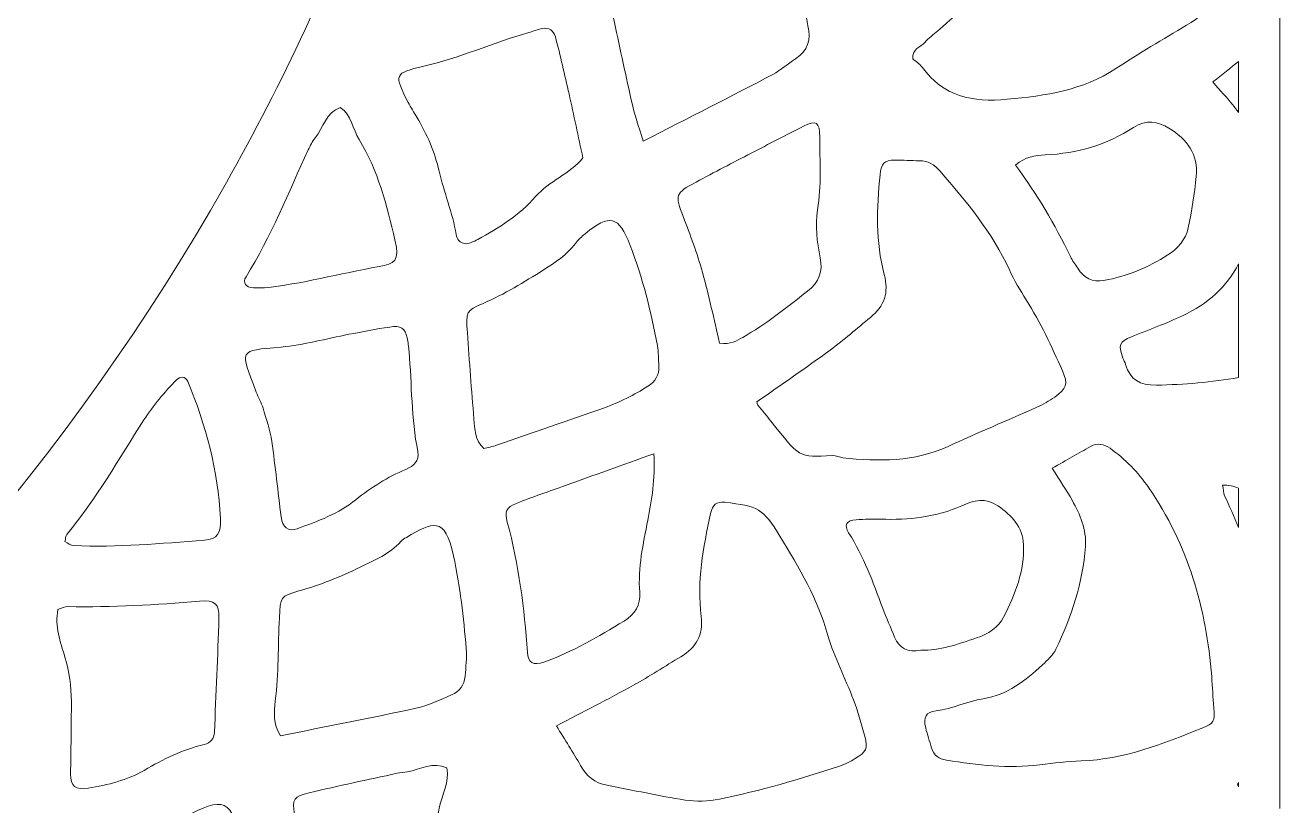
# Model space of a CAD drawing. Extents: x 140 to 2861, y -2860 to -140.
# Drawn here: x 2298 to 2861, y -2273 to -1924 of the extents above; entities that cross this region are included whole.
import ezdxf

# ---------------------------------------------------------------- set-up
doc = ezdxf.new("R2010")
doc.units = 0
doc.header["$MEASUREMENT"] = 0
doc.layers.add('Layer 1', color=7, linetype='Continuous')

# ---------------------------------------------------------------- blocks, each defined once
blk = doc.blocks.new('block 2')
at = {"layer": 'Layer 1', "lineweight": 0}
blk.add_lwpolyline([(2860.58, -2274.49), (2860.58, -2247.49), (2860.58, -2236), (2860.58, -2215.31), (2860.58, -2185.19), (2860.58, -2139.44), (2860.58, -2109.59), (2860.58, -2105.4), (2860.58, -2077.58), (2860.58, -1939.91), (2860.58, -1903.8)], dxfattribs=at)
for points, knots in [([(2818.79, -1923.67), (2808.17, -1930.11), (2797.4, -1936.33), (2787.04, -1943.16), (2772.2, -1952.94), (2755.62, -1955.27), (2738.41, -1956.89), (2722.87, -1958.35), (2709.85, -1955.65), (2700.25, -1942.45), (2699.1, -1940.87), (2697.27, -1939.79), (2696.07, -1938.76), (2695.78, -1934.17), (2699.65, -1933.56), (2701.53, -1931.4), (2703.21, -1929.46), (2705.29, -1927.84), (2707.28, -1926.19), (2718.84, -1916.57), (2729.16, -1905.7), (2739.37, -1894.69), (2745.57, -1887.99), (2748.06, -1881.06), (2744.14, -1872.13), (2737.77, -1857.62), (2738.19, -1841.84), (2736.46, -1826.48), (2736.19, -1824.12), (2737.39, -1822.36), (2739.65, -1821.99), (2744.74, -1821.14), (2749.88, -1820.47), (2755.02, -1819.99), (2757.71, -1819.74), (2760.04, -1821.06), (2762.03, -1822.83), (2774.02, -1833.49), (2786.1, -1844.1), (2795.47, -1857.26), (2800.86, -1864.84), (2806.22, -1872.4), (2812.08, -1879.67), (2819.84, -1889.3), (2826.72, -1899.65), (2832.27, -1910.66), (2829.06, -1916.77), (2824.14, -1920.42), (2818.79, -1923.67)], [0, 0, 0, 0, 1, 1, 1, 2, 2, 2, 3, 3, 3, 4, 4, 4, 5, 5, 5, 6, 6, 6, 7, 7, 7, 8, 8, 8, 9, 9, 9, 10, 10, 10, 11, 11, 11, 12, 12, 12, 13, 13, 13, 14, 14, 14, 15, 15, 15, 16, 16, 16, 16]), ([(1724.87, -2491.54), (1425.79, -2559.76), (1106.27, -2485.55), (866.97, -2295.22), (723.83, -2181.37), (620.75, -2032.29), (559.32, -1868.3), (556.99, -1868.16), (554.66, -1868), (552.33, -1867.83), (590.63, -1870.62), (629.05, -1869.47), (667.27, -1863.1), (676.61, -1861.55), (685.91, -1859.87), (695.18, -1858.03), (695.18, -1858.03), (695.17, -1858.03), (695.17, -1858.03), (703.39, -1877.35), (712.24, -1896.33), (721.74, -1914.89), (723.29, -1917.93), (724.87, -1920.95), (726.45, -1923.96), (726.47, -1923.93), (726.49, -1923.9), (726.52, -1923.87), (726.18, -1924.31), (725.85, -1924.75), (725.52, -1925.19), (715.76, -1938.14), (714.42, -1952.2), (721.06, -1966.88), (733.05, -1993.47), (747.15, -2019.02), (761.6, -2044.3), (782.08, -2080.15), (804.74, -2114.69), (827.76, -2148.96), (835.02, -2159.72), (842.28, -2170.44), (849.54, -2181.16), (849.16, -2169.67), (846.86, -2159.03), (843.9, -2148.54), (835.31, -2118.29), (825.31, -2088.56), (814.41, -2059.15), (853.93, -2108.88), (898.81, -2153.81), (948.77, -2193.54), (967.7, -2208.6), (987.3, -2222.88), (1007.5, -2236.36), (1007.5, -2236.36), (1007.5, -2236.36), (1007.5, -2236.36), (1016.85, -2253.76), (1026.55, -2270.97), (1037.47, -2287.51), (1040.65, -2292.35), (1043.54, -2297.65), (1050.99, -2300.61), (1048.22, -2291.58), (1045.84, -2283.97), (1043.5, -2276.37), (1041.3, -2269.22), (1039.01, -2262.11), (1036.69, -2255.01), (1062.63, -2270.89), (1089.43, -2285.47), (1116.96, -2298.64), (1176.24, -2327), (1238.87, -2348.85), (1303.09, -2363.61), (1361.4, -2377.01), (1421, -2384.52), (1480.53, -2386.04), (1480.52, -2386.03), (1480.52, -2386.02), (1480.52, -2386.02), (1483.9, -2394.72), (1487.34, -2403.41), (1490.84, -2412.07), (1493.15, -2417.72), (1494.76, -2423.98), (1500.45, -2429.13), (1506.13, -2423.98), (1507.75, -2417.72), (1510.05, -2412.07), (1513.54, -2403.45), (1516.96, -2394.81), (1520.33, -2386.15), (1579.84, -2384.97), (1639.02, -2377.77), (1696.54, -2364.65), (1756.14, -2351.05), (1814.72, -2330.98), (1870.63, -2305), (1902.77, -2290.07), (1934.12, -2273.13), (1964.42, -2254.37), (1962.02, -2261.68), (1959.66, -2269.01), (1957.4, -2276.37), (1955.05, -2283.97), (1952.67, -2291.58), (1949.91, -2300.61), (1957.36, -2297.65), (1960.24, -2292.35), (1963.43, -2287.51), (1974.58, -2270.62), (1984.47, -2253.03), (1994, -2235.24), (1994, -2235.24), (1994, -2235.24), (1994, -2235.24), (2005.25, -2227.66), (2016.33, -2219.83), (2027.22, -2211.75), (2075.88, -2175.62), (2121.07, -2134.43), (2161.52, -2089.33), (2169.8, -2080.11), (2177.87, -2070.71), (2185.75, -2061.15), (2175.14, -2089.91), (2165.39, -2118.98), (2157, -2148.54), (2154.04, -2159.03), (2151.74, -2169.67), (2151.35, -2181.16), (2158.61, -2170.44), (2165.88, -2159.72), (2173.14, -2148.96), (2196.15, -2114.69), (2218.82, -2080.15), (2239.3, -2044.3), (2253.75, -2019.02), (2267.85, -1993.47), (2279.83, -1966.88), (2286.08, -1953.09), (2285.27, -1939.84), (2277.05, -1927.55), (2289.5, -1905.21), (2300.96, -1882.38), (2311.37, -1859.13), (2311.37, -1859.13), (2311.36, -1859.13), (2311.35, -1859.13), (2318.75, -1860.54), (2326.18, -1861.86), (2333.62, -1863.1), (2371.89, -1869.48), (2410.35, -1870.63), (2448.69, -1867.82), (2429.8, -1915.98), (2407.27, -1962.4), (2381.44, -2006.73), (2240.59, -2248.54), (2002, -2428.33), (1724.87, -2491.54)], [0, 0, 0, 0, 1, 1, 1, 2, 2, 2, 3, 3, 3, 4, 4, 4, 5, 5, 5, 6, 6, 6, 7, 7, 7, 8, 8, 8, 9, 9, 9, 10, 10, 10, 11, 11, 11, 12, 12, 12, 13, 13, 13, 14, 14, 14, 15, 15, 15, 16, 16, 16, 17, 17, 17, 18, 18, 18, 19, 19, 19, 20, 20, 20, 21, 21, 21, 22, 22, 22, 23, 23, 23, 24, 24, 24, 25, 25, 25, 26, 26, 26, 27, 27, 27, 28, 28, 28, 29, 29, 29, 30, 30, 30, 31, 31, 31, 32, 32, 32, 33, 33, 33, 34, 34, 34, 35, 35, 35, 36, 36, 36, 37, 37, 37, 38, 38, 38, 39, 39, 39, 40, 40, 40, 41, 41, 41, 42, 42, 42, 43, 43, 43, 44, 44, 44, 45, 45, 45, 46, 46, 46, 47, 47, 47, 48, 48, 48, 49, 49, 49, 50, 50, 50, 51, 51, 51, 52, 52, 52, 53, 53, 53, 54, 54, 54, 54]), ([(2643.58, -1938.74), (2640.09, -1940.94), (2637.01, -1943.88), (2633.38, -1945.78), (2614.66, -1955.56), (2595.83, -1965.12), (2575.32, -1975.64), (2573.26, -1968.68), (2571.55, -1963.82), (2570.4, -1958.83), (2567.61, -1946.75), (2565.08, -1934.6), (2562.44, -1922.48), (2560.79, -1914.93), (2560.94, -1914.18), (2567.76, -1909.87), (2574.77, -1905.44), (2581.67, -1900.99), (2587.87, -1895.4), (2594.77, -1889.18), (2602.58, -1883.91), (2606.91, -1875.29), (2607.14, -1874.84), (2607.54, -1874.47), (2607.89, -1874.09), (2618.56, -1862.54), (2623.24, -1862.36), (2630.57, -1876.48), (2637.26, -1889.37), (2642.76, -1902.73), (2647.44, -1916.44), (2648.26, -1918.87), (2648.6, -1921.46), (2649.16, -1923.98), (2650.51, -1930.11), (2649.25, -1935.18), (2643.58, -1938.74)], [0, 0, 0, 0, 1, 1, 1, 2, 2, 2, 3, 3, 3, 4, 4, 4, 5, 5, 5, 6, 6, 6, 7, 7, 7, 8, 8, 8, 9, 9, 9, 10, 10, 10, 11, 11, 11, 12, 12, 12, 12]), ([(2536.01, -1928.87), (2538.23, -1937.36), (2540.19, -1945.92), (2542.12, -1954.49), (2544.26, -1964.01), (2546.26, -1973.56), (2548.32, -1983.1), (2542.54, -1990.43), (2533.18, -1993.45), (2527.17, -2000.43), (2519.93, -2008.83), (2510.7, -2014.43), (2501.21, -2019.7), (2499.44, -2020.68), (2497.44, -2021.24), (2496.39, -2021.66), (2492.87, -2021.39), (2491.88, -2019.44), (2491.55, -2017.47), (2489.96, -2007.75), (2486.11, -1998.63), (2483.95, -1989.13), (2481.96, -1980.37), (2478.46, -1972.52), (2473.97, -1964.94), (2472.65, -1962.72), (2471.26, -1960.55), (2470.07, -1958.26), (2463.62, -1945.79), (2463.69, -1945.12), (2477.04, -1942.07), (2493.21, -1938.37), (2508.3, -1931.47), (2524.18, -1926.98), (2526.16, -1926.41), (2528.1, -1925.63), (2530.11, -1925.22), (2533.11, -1924.61), (2535.31, -1926.17), (2536.01, -1928.87)], [0, 0, 0, 0, 1, 1, 1, 2, 2, 2, 3, 3, 3, 4, 4, 4, 5, 5, 5, 6, 6, 6, 7, 7, 7, 8, 8, 8, 9, 9, 9, 10, 10, 10, 11, 11, 11, 12, 12, 12, 13, 13, 13, 13]), ([(2842.08, -1962.84), (2841.22, -1961.63), (2840.31, -1960.44), (2839.33, -1959.26), (2836.7, -1956.1), (2833.96, -1953.03), (2830.52, -1949.05), (2834.83, -1945.68), (2838.53, -1942.76), (2842.08, -1939.99), (2842.08, -1939.99), (2842.08, -1962.84), (2842.08, -1962.84)], [0, 0, 0, 0, 1, 1, 1, 2, 2, 2, 3, 3, 3, 4, 4, 4, 4]), ([(2464.16, -2019.87), (2466.47, -2029.32), (2463.86, -2030.6), (2457, -2031.82), (2439.27, -2034.97), (2421.83, -2039.69), (2405.66, -2041.34), (2402.8, -2041.34), (2401.77, -2041.36), (2400.74, -2041.33), (2397.45, -2041.23), (2395.79, -2038.95), (2397.42, -2036.34), (2408.68, -2018.35), (2416.37, -1998.62), (2425.33, -1979.51), (2426.2, -1977.64), (2427.09, -1975.71), (2428.38, -1974.14), (2432.12, -1969.6), (2433.17, -1962.81), (2439.65, -1960.56), (2444.75, -1964), (2445.16, -1970.22), (2448.11, -1974.95), (2456.73, -1988.72), (2460.36, -2004.37), (2464.16, -2019.87)], [0, 0, 0, 0, 1, 1, 1, 2, 2, 2, 3, 3, 3, 4, 4, 4, 5, 5, 5, 6, 6, 6, 7, 7, 7, 8, 8, 8, 9, 9, 9, 9]), ([(2654.66, -2027.9), (2655.85, -2033.94), (2654.16, -2038.87), (2648.96, -2042.86), (2639.52, -2050.11), (2630.37, -2057.72), (2619.91, -2063.51), (2617.2, -2065.01), (2614.6, -2066.77), (2609.56, -2066.11), (2607, -2055.37), (2604.82, -2044.74), (2601.88, -2034.33), (2599.5, -2025.89), (2596.43, -2017.63), (2593.28, -2009.44), (2589.53, -1999.7), (2589.54, -1999.1), (2599.04, -1993.96), (2607.23, -1989.54), (2615.51, -1985.28), (2623.77, -1980.99), (2631.58, -1976.94), (2639.4, -1972.93), (2647.23, -1968.94), (2652.82, -1966.1), (2654.46, -1967.06), (2654.44, -1973.79), (2654.4, -1984.64), (2655.31, -1995.5), (2653.47, -2006.33), (2652.24, -2013.52), (2653.25, -2020.74), (2654.66, -2027.9)], [0, 0, 0, 0, 1, 1, 1, 2, 2, 2, 3, 3, 3, 4, 4, 4, 5, 5, 5, 6, 6, 6, 7, 7, 7, 8, 8, 8, 9, 9, 9, 10, 10, 10, 11, 11, 11, 11]), ([(2781.76, -2037.99), (2776.43, -2038.88), (2772.76, -2037.01), (2770.07, -2032.56), (2769.01, -2030.78), (2767.6, -2029.19), (2766.72, -2027.34), (2759.83, -2012.93), (2751.71, -1999.24), (2742.1, -1986.36), (2746.34, -1982.6), (2750.97, -1982.01), (2755.47, -1981.8), (2769.76, -1981.14), (2783.09, -1977.24), (2795, -1969.51), (2800.85, -1965.72), (2805.85, -1966.9), (2810.85, -1969.85), (2818.95, -1974.63), (2824.11, -1981.58), (2823.1, -1991.49), (2822.31, -1999.18), (2821.06, -2006.86), (2819.51, -2014.44), (2818.42, -2019.73), (2814.76, -2023.86), (2810.39, -2026.61), (2801.6, -2032.12), (2792.15, -2036.25), (2781.76, -2037.99)], [0, 0, 0, 0, 1, 1, 1, 2, 2, 2, 3, 3, 3, 4, 4, 4, 5, 5, 5, 6, 6, 6, 7, 7, 7, 8, 8, 8, 9, 9, 9, 10, 10, 10, 10]), ([(2711.95, -2112.36), (2696.74, -2119.38), (2680.88, -2119.11), (2664.81, -2117.46), (2663.28, -2117.3), (2661.77, -2116.36), (2660.29, -2116.45), (2644.59, -2117.41), (2645.49, -2117.32), (2632.56, -2101.03), (2630.65, -2098.62), (2628.61, -2096.31), (2626.68, -2093.9), (2626.39, -2093.54), (2626.42, -2092.92), (2626.3, -2092.38), (2637.23, -2084.68), (2648.28, -2077.14), (2659.07, -2069.23), (2665.31, -2064.65), (2671.11, -2059.48), (2677.13, -2054.61), (2683.4, -2049.53), (2685.5, -2043.42), (2683.32, -2035.37), (2679.35, -2020.67), (2680.01, -2005.65), (2681.48, -1990.66), (2682, -1985.46), (2683.3, -1984.17), (2688.13, -1984.11), (2691.75, -1984.06), (2695.37, -1984.44), (2698.99, -1984.4), (2702.96, -1984.35), (2705.83, -1986.13), (2708.32, -1989.03), (2720.13, -2002.77), (2731.75, -2016.6), (2739.42, -2033.27), (2741.56, -2037.94), (2744.18, -2042.43), (2746.95, -2046.77), (2753.36, -2056.85), (2758.34, -2067.64), (2763.15, -2078.52), (2765.76, -2084.42), (2765.1, -2086.41), (2759.71, -2090.25), (2757.21, -2092.04), (2754.48, -2093.6), (2751.67, -2094.85), (2738.46, -2100.75), (2725.08, -2106.3), (2711.95, -2112.36)], [0, 0, 0, 0, 1, 1, 1, 2, 2, 2, 3, 3, 3, 4, 4, 4, 5, 5, 5, 6, 6, 6, 7, 7, 7, 8, 8, 8, 9, 9, 9, 10, 10, 10, 11, 11, 11, 12, 12, 12, 13, 13, 13, 14, 14, 14, 15, 15, 15, 16, 16, 16, 17, 17, 17, 18, 18, 18, 18]), ([(2503.67, -2048.28), (2513.25, -2044.19), (2522.01, -2038.78), (2530.76, -2033.24), (2536.03, -2029.89), (2541.21, -2026.57), (2545, -2021.45), (2546.22, -2019.81), (2547.84, -2018.43), (2549.41, -2017.1), (2560.2, -2008.02), (2564.43, -2009.03), (2569.52, -2022.34), (2575.07, -2036.86), (2578.93, -2051.89), (2581.71, -2067.18), (2582.26, -2070.21), (2582.18, -2073.35), (2582.34, -2076.45), (2582.53, -2080.44), (2580.82, -2083.34), (2577.42, -2085.45), (2571.24, -2089.28), (2564.85, -2092.63), (2557.97, -2095.03), (2541.88, -2100.64), (2525.8, -2106.26), (2509.69, -2111.83), (2507.78, -2112.49), (2505.75, -2112.82), (2503.89, -2113.27), (2499.93, -2109.48), (2499.95, -2104.63), (2499.55, -2100.08), (2498.4, -2087.21), (2497.52, -2074.31), (2496.58, -2061.42), (2495.9, -2052.08), (2495.81, -2051.63), (2503.67, -2048.28)], [0, 0, 0, 0, 1, 1, 1, 2, 2, 2, 3, 3, 3, 4, 4, 4, 5, 5, 5, 6, 6, 6, 7, 7, 7, 8, 8, 8, 9, 9, 9, 10, 10, 10, 11, 11, 11, 12, 12, 12, 13, 13, 13, 13]), ([(2842.08, -2081.56), (2830.03, -2083.6), (2817.74, -2084.68), (2805.23, -2084.91), (2797.69, -2085.05), (2793.56, -2082.45), (2791.47, -2075.63), (2791.17, -2074.65), (2790.62, -2073.74), (2790.24, -2072.78), (2788.01, -2067.02), (2788.66, -2065.45), (2794.07, -2063.26), (2801.72, -2060.16), (2809.52, -2057.35), (2816.97, -2053.82), (2828.27, -2048.47), (2836.9, -2040.86), (2842.08, -2030.51), (2842.08, -2030.51), (2842.08, -2081.56), (2842.08, -2081.56)], [0, 0, 0, 0, 1, 1, 1, 2, 2, 2, 3, 3, 3, 4, 4, 4, 5, 5, 5, 6, 6, 6, 7, 7, 7, 7]), ([(2413.11, -2067.86), (2423.32, -2066.91), (2433.36, -2064.08), (2443.48, -2062.16), (2449.57, -2061), (2455.66, -2059.8), (2461.78, -2058.88), (2466.79, -2058.14), (2468.68, -2059.42), (2469.61, -2063.73), (2470.04, -2065.74), (2470.29, -2067.8), (2470.46, -2069.85), (2471.76, -2084.78), (2471.36, -2099.84), (2474.4, -2114.61), (2474.92, -2118.9), (2472.96, -2121.02), (2469, -2122.67), (2460.89, -2126.05), (2453.49, -2130.7), (2446.58, -2136.26), (2438.86, -2142.45), (2429.59, -2145.92), (2420.36, -2149.23), (2416.34, -2150.67), (2413.68, -2148.55), (2413.11, -2143.93), (2411.72, -2132.68), (2410.61, -2121.39), (2408.95, -2110.17), (2408.2, -2105.11), (2406.53, -2100.16), (2405.04, -2095.23), (2404.3, -2092.78), (2402.89, -2090.53), (2402, -2088.11), (2394.85, -2068.56), (2393.59, -2069.67), (2413.11, -2067.86)], [0, 0, 0, 0, 1, 1, 1, 2, 2, 2, 3, 3, 3, 4, 4, 4, 5, 5, 5, 6, 6, 6, 7, 7, 7, 8, 8, 8, 9, 9, 9, 10, 10, 10, 11, 11, 11, 12, 12, 12, 13, 13, 13, 13]), ([(2316.31, -2155.01), (2316.62, -2153.71), (2316.55, -2152.48), (2317.12, -2151.79), (2330.38, -2135.88), (2340.47, -2117.81), (2351.7, -2100.53), (2355.94, -2094.01), (2360.87, -2088.1), (2366.27, -2082.57), (2367.83, -2080.97), (2370.26, -2080.84), (2371.29, -2083.27), (2379.55, -2102.9), (2384.81, -2123.29), (2385.95, -2144.61), (2386.31, -2151.29), (2384.62, -2153.87), (2378.82, -2154.32), (2359.3, -2155.86), (2339.78, -2157.68), (2320.16, -2156.75), (2318.84, -2156.69), (2317.56, -2155.6), (2316.31, -2155.01)], [0, 0, 0, 0, 1, 1, 1, 2, 2, 2, 3, 3, 3, 4, 4, 4, 5, 5, 5, 6, 6, 6, 7, 7, 7, 8, 8, 8, 8]), ([(2753.04, -2254.99), (2738.98, -2256.64), (2725.09, -2255.27), (2711.24, -2252.86), (2707.87, -2252.27), (2705.46, -2250.87), (2704.5, -2247.42), (2703.67, -2244.42), (2702.6, -2241.49), (2701.9, -2238.46), (2700.77, -2233.59), (2701.94, -2231.31), (2706.59, -2230.75), (2713.88, -2229.87), (2720.54, -2226.55), (2727.62, -2225.41), (2738.59, -2223.64), (2746.51, -2217.25), (2754.2, -2210.22), (2756.48, -2208.14), (2758.92, -2205.86), (2760.22, -2203.16), (2767.26, -2188.61), (2772.3, -2173.4), (2773.46, -2157.16), (2774, -2149.64), (2771.1, -2142.89), (2767.52, -2136.51), (2764.98, -2131.99), (2762.05, -2127.71), (2758.57, -2122.16), (2765.01, -2118.49), (2770.36, -2115.44), (2775.72, -2112.41), (2778.82, -2110.66), (2781.9, -2111.36), (2784.5, -2113.21), (2791.3, -2118.06), (2797.03, -2123.95), (2801.82, -2130.89), (2819.42, -2156.39), (2827.67, -2184.93), (2830.01, -2215.48), (2830.36, -2220.13), (2830.59, -2224.79), (2830.93, -2229.45), (2831.39, -2235.76), (2831.46, -2236.17), (2825.35, -2238.66), (2808.05, -2245.7), (2790.71, -2252.59), (2771.62, -2253.18), (2765.41, -2253.37), (2759.22, -2254.26), (2753.04, -2254.99)], [0, 0, 0, 0, 1, 1, 1, 2, 2, 2, 3, 3, 3, 4, 4, 4, 5, 5, 5, 6, 6, 6, 7, 7, 7, 8, 8, 8, 9, 9, 9, 10, 10, 10, 11, 11, 11, 12, 12, 12, 13, 13, 13, 14, 14, 14, 15, 15, 15, 16, 16, 16, 17, 17, 17, 18, 18, 18, 18]), ([(2518.62, -2137.88), (2525.81, -2134.95), (2533.19, -2132.5), (2540.5, -2129.87), (2553.12, -2125.33), (2565.76, -2120.8), (2580.14, -2115.64), (2580.78, -2127.13), (2579.21, -2136.31), (2577.41, -2145.4), (2575.3, -2156.09), (2572.94, -2166.68), (2573.78, -2177.71), (2574.2, -2183.34), (2571.75, -2187.51), (2566.78, -2190.57), (2555.28, -2197.63), (2543.65, -2204.42), (2530.88, -2208.96), (2526.06, -2210.67), (2523.81, -2209.33), (2523.47, -2204.58), (2522.05, -2184.93), (2519.73, -2165.43), (2514.47, -2146.36), (2513.16, -2141.58), (2513.95, -2139.79), (2518.62, -2137.88)], [0, 0, 0, 0, 1, 1, 1, 2, 2, 2, 3, 3, 3, 4, 4, 4, 5, 5, 5, 6, 6, 6, 7, 7, 7, 8, 8, 8, 9, 9, 9, 9]), ([(2842.08, -2148.64), (2840.09, -2143.88), (2837.97, -2139.15), (2835.82, -2134.45), (2835.24, -2133.18), (2835.25, -2131.65), (2834.88, -2129.72), (2837.57, -2129.57), (2839.9, -2130.16), (2842.08, -2131.02), (2842.08, -2131.02), (2842.08, -2148.64), (2842.08, -2148.64)], [0, 0, 0, 0, 1, 1, 1, 2, 2, 2, 3, 3, 3, 4, 4, 4, 4]), ([(2699.67, -2203.66), (2693.82, -2204.66), (2689.99, -2202.95), (2687.95, -2197.76), (2686.25, -2193.45), (2684.23, -2189.26), (2682.64, -2184.91), (2678.36, -2173.27), (2674.12, -2161.63), (2667.38, -2151.09), (2665.14, -2147.6), (2666.43, -2145.49), (2670.81, -2145.2), (2674.42, -2144.95), (2678.05, -2144.85), (2681.66, -2144.96), (2694.21, -2145.37), (2706.48, -2144.09), (2718.08, -2138.94), (2723.51, -2136.53), (2728.7, -2135.17), (2734.21, -2138.93), (2740.5, -2143.21), (2745.37, -2148.54), (2745.73, -2156.35), (2746.26, -2168.02), (2741.97, -2178.7), (2736.79, -2188.82), (2734.45, -2193.38), (2729.76, -2196.51), (2724.72, -2198.15), (2716.38, -2200.85), (2708.09, -2204.02), (2699.67, -2203.66)], [0, 0, 0, 0, 1, 1, 1, 2, 2, 2, 3, 3, 3, 4, 4, 4, 5, 5, 5, 6, 6, 6, 7, 7, 7, 8, 8, 8, 9, 9, 9, 10, 10, 10, 11, 11, 11, 11]), ([(2609.51, -2270.33), (2604.53, -2271.34), (2599.11, -2271.54), (2594.1, -2270.78), (2582.39, -2268.98), (2570.81, -2266.3), (2559.14, -2264.14), (2553.61, -2263.12), (2549.92, -2260.11), (2547.22, -2255.25), (2544, -2249.44), (2540.35, -2243.87), (2536.49, -2237.54), (2548.27, -2231.35), (2559.71, -2225.55), (2570.95, -2219.37), (2578.18, -2215.39), (2585.07, -2210.79), (2592.19, -2206.59), (2599.11, -2202.49), (2602.35, -2196.89), (2601.32, -2188.55), (2599.38, -2172.92), (2602.24, -2157.63), (2605.53, -2142.43), (2606.4, -2138.36), (2608.19, -2137.01), (2611.89, -2137.41), (2626.71, -2139.01), (2629, -2140.12), (2636.61, -2152.57), (2645.24, -2166.67), (2653.52, -2180.9), (2658.13, -2197.1), (2660.94, -2206.97), (2665.91, -2216.22), (2669.59, -2225.88), (2671.61, -2231.18), (2673.09, -2236.71), (2674.58, -2242.2), (2676.07, -2247.67), (2675.33, -2249.29), (2670.29, -2252.22), (2668.08, -2253.51), (2665.76, -2254.75), (2663.34, -2255.55), (2645.65, -2261.39), (2627.77, -2266.6), (2609.51, -2270.33)], [0, 0, 0, 0, 1, 1, 1, 2, 2, 2, 3, 3, 3, 4, 4, 4, 5, 5, 5, 6, 6, 6, 7, 7, 7, 8, 8, 8, 9, 9, 9, 10, 10, 10, 11, 11, 11, 12, 12, 12, 13, 13, 13, 14, 14, 14, 15, 15, 15, 16, 16, 16, 16]), ([(2410.54, -2226.41), (2412.08, -2214.01), (2411.76, -2201.58), (2412.35, -2189.18), (2412.8, -2179.78), (2412.75, -2179.48), (2421.09, -2177.12), (2430.61, -2174.43), (2439.65, -2170.75), (2448.55, -2166.46), (2455.12, -2163.3), (2461.77, -2160.51), (2466.79, -2154.97), (2467.47, -2154.21), (2468.37, -2153.62), (2469.26, -2153.11), (2481.12, -2146.33), (2486.46, -2143.22), (2490.36, -2161.39), (2493.31, -2175.11), (2494.89, -2188.99), (2496.06, -2202.93), (2496.4, -2207.02), (2495.88, -2211.19), (2495.56, -2215.31), (2495.26, -2219.27), (2493.07, -2222.17), (2489.49, -2223.67), (2484.25, -2225.87), (2479.02, -2228.45), (2473.52, -2229.64), (2453.41, -2234.01), (2433.18, -2237.88), (2412.86, -2241.97), (2409.43, -2236.72), (2409.94, -2231.23), (2410.54, -2226.41)], [0, 0, 0, 0, 1, 1, 1, 2, 2, 2, 3, 3, 3, 4, 4, 4, 5, 5, 5, 6, 6, 6, 7, 7, 7, 8, 8, 8, 9, 9, 9, 10, 10, 10, 11, 11, 11, 12, 12, 12, 12]), ([(2317.68, -2184.11), (2337.39, -2184.53), (2357.02, -2183.34), (2376.65, -2181.68), (2383.48, -2181.1), (2385.45, -2182.84), (2385.27, -2189.17), (2384.78, -2206.26), (2383.98, -2223.34), (2383.26, -2240.42), (2383.14, -2243.32), (2381.59, -2245.17), (2378.71, -2245.85), (2369.05, -2248.15), (2360.38, -2252.51), (2351.79, -2257.46), (2344.18, -2261.85), (2335.47, -2264), (2326.77, -2265.47), (2321.06, -2266.42), (2318.79, -2264.47), (2318.84, -2259.18), (2318.94, -2248.32), (2319.19, -2237.46), (2319.18, -2226.61), (2319.17, -2219.87), (2318.33, -2213.26), (2316.3, -2206.71), (2314.19, -2199.89), (2311.63, -2192.98), (2313.17, -2185.4), (2314.76, -2184.93), (2316.23, -2184.08), (2317.68, -2184.11)], [0, 0, 0, 0, 1, 1, 1, 2, 2, 2, 3, 3, 3, 4, 4, 4, 5, 5, 5, 6, 6, 6, 7, 7, 7, 8, 8, 8, 9, 9, 9, 10, 10, 10, 11, 11, 11, 11]), ([(2419.11, -2277.22), (2418.01, -2270.3), (2418.76, -2269.18), (2425.76, -2267.5), (2438.82, -2264.37), (2451.97, -2261.65), (2465.1, -2258.79), (2466.61, -2258.46), (2468.18, -2258.43), (2469.71, -2258.15), (2475.57, -2257.08), (2481.17, -2253.4), (2487.44, -2256.36), (2488.65, -2262.77), (2485.23, -2268.3), (2483.98, -2274.24), (2483.35, -2277.26), (2482.5, -2280.25), (2481.52, -2283.19), (2478.11, -2293.47), (2473.96, -2303.52), (2473.49, -2314.62), (2473.26, -2320.09), (2470.34, -2324.19), (2464.95, -2326.49), (2453.06, -2331.58), (2441.25, -2336.83), (2428.56, -2339.64), (2421.89, -2341.12), (2419.75, -2339.4), (2420.05, -2332.95), (2420.38, -2325.71), (2420.89, -2318.49), (2421.22, -2312.87), (2421.11, -2299.87), (2420.9, -2288.52), (2419.11, -2277.22)], [0, 0, 0, 0, 1, 1, 1, 2, 2, 2, 3, 3, 3, 4, 4, 4, 5, 5, 5, 6, 6, 6, 7, 7, 7, 8, 8, 8, 9, 9, 9, 10, 10, 10, 11, 11, 11, 12, 12, 12, 12]), ([(2842.08, -2264.82), (2841.88, -2264.48), (2841.71, -2264.13), (2841.58, -2263.72), (2841.74, -2263.44), (2841.9, -2263.17), (2842.08, -2262.92), (2842.08, -2262.92), (2842.08, -2264.82), (2842.08, -2264.82)], [0, 0, 0, 0, 1, 1, 1, 2, 2, 2, 3, 3, 3, 3]), ([(2391.64, -2339.34), (2390.07, -2344.86), (2387.6, -2348.19), (2381.75, -2349.78), (2375.18, -2351.56), (2368.58, -2352.61), (2361.89, -2353.12), (2344.86, -2354.41), (2327.82, -2355.44), (2310.77, -2356.49), (2304.56, -2356.87), (2303.09, -2355.49), (2304.09, -2349.67), (2306.89, -2333.37), (2310.02, -2317.12), (2312.8, -2300.81), (2313.7, -2295.5), (2317.69, -2294.08), (2321.71, -2293.76), (2332.17, -2292.93), (2341.9, -2289.51), (2351.8, -2286.56), (2358.27, -2284.64), (2364.19, -2281.86), (2370.1, -2278.46), (2386.13, -2269.26), (2393.17, -2269.44), (2393.34, -2291.4), (2393.38, -2297.09), (2393.35, -2302.78), (2393.35, -2308.47), (2392.67, -2318.72), (2394.54, -2329.14), (2391.64, -2339.34)], [0, 0, 0, 0, 1, 1, 1, 2, 2, 2, 3, 3, 3, 4, 4, 4, 5, 5, 5, 6, 6, 6, 7, 7, 7, 8, 8, 8, 9, 9, 9, 10, 10, 10, 11, 11, 11, 11])]:
    blk.add_open_spline(points, degree=3, knots=knots, dxfattribs=at)

msp = doc.modelspace()

# ---------------------------------------------------------------- block references
at = {"layer": 'Layer 1'}
msp.add_blockref('block 2', (0, 0), dxfattribs=at)

doc.saveas('drawing.dxf')
